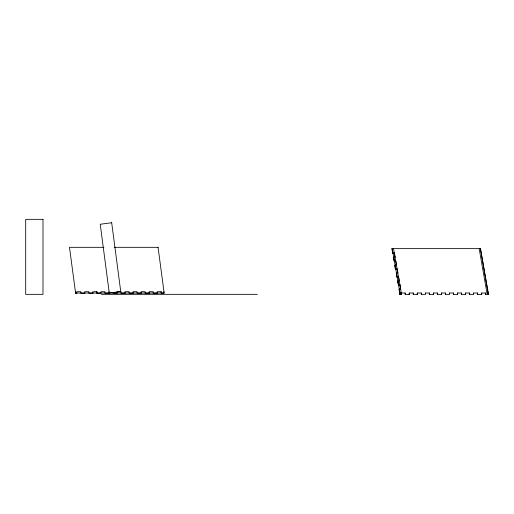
<?xml version="1.0" encoding="UTF-8"?>
<svg xmlns="http://www.w3.org/2000/svg" width="514" height="514" viewBox="0 0 514 514"><rect width="100%" height="100%" fill="white"/><g stroke="black" fill="none" stroke-linecap="round" stroke-linejoin="round"><path stroke-width="0.77" d="M485.646 293.019L485.646 294.496L488.3 294.496L480.494 248.635L391.964 248.635L392.792 253.344L394.399 253.074L395.099 257.045L393.493 257.315L394.283 261.285L393.493 257.315M394.977 265.256C398.048 275.176 392.041 263.791 396.493 264.986L395.799 261.022M396.981 277.168L396.288 273.197L396.981 277.168L398.588 276.905L399.288 280.875L397.9 281.1M401.267 293.019L401.267 294.496L399.77 294.496L399.082 289.086L400.689 288.817L399.988 284.846M393.017 253.318L394.309 253.074M393.711 257.276L395.099 257.045M394.405 261.247L395.703 261.016M480.494 248.635L479.196 248.866L487.002 293.243L488.3 293.019L480.404 248.635M395.105 265.218L396.403 264.986M395.806 269.207L397.104 268.963M396.5 273.14L397.804 272.934M397.2 277.13L398.588 276.905M399.301 289.061L400.599 288.836M399.995 293.019L401.293 292.787M103.899 247.318L69.493 247.318L75.609 293.179M114.179 247.318L158.151 247.318M75.68 291.701L75.59 293.019L163.889 293.019L163.889 291.701M100.988 293.179L96.876 293.179L96.876 291.701L92.841 291.701L92.854 293.179M399.77 293.019L399.86 294.496M401.177 293.019L405.289 293.019L405.289 294.496M425.309 293.019L429.421 293.019L429.421 294.496M449.442 293.019L453.554 293.019M473.574 293.019L477.692 293.019L477.692 294.496M75.519 293.179L76.856 293.179M84.9 293.179L80.788 293.179L80.788 291.701L76.753 291.701L76.766 293.179M92.944 293.179L88.832 293.179L88.819 291.701L84.797 291.701L84.81 293.179M109.039 293.179L104.92 293.179L104.907 291.701L100.885 291.701L100.898 293.179M112.964 293.179L117.083 293.179M125.127 293.179L121.008 293.179L121.008 291.701L116.98 291.701L116.986 293.179M133.171 293.179L129.059 293.179L129.046 291.701L125.024 291.701L125.03 293.179M141.215 293.179L137.103 293.179L137.09 291.701L133.068 291.701L133.081 293.179M149.259 293.179L145.147 293.179L145.134 291.701L141.112 291.701L141.125 293.179M157.303 293.179L153.191 293.179L153.178 291.701L149.156 291.701L149.169 293.179M101.419 294.336L257.328 294.336M453.464 294.496L457.576 294.496L457.576 293.019M397.194 268.963L397.894 272.928M392.053 248.635L392.882 253.344M399.172 289.086L399.86 293.019M158.061 247.318L164.178 293.179L161.235 293.179L161.235 291.701L157.2 291.701L157.213 293.179M488.21 293.019L488.21 294.496M485.736 294.496L485.736 293.019L481.624 293.019L481.624 294.496M481.714 293.019L481.714 294.496L477.602 294.496L477.602 293.019M473.67 293.019L473.67 294.496L469.552 294.496L469.552 293.019M469.648 294.496L469.648 293.019L465.53 293.019L465.53 294.496M465.626 293.019L465.626 294.496L461.508 294.496L461.508 293.019M461.604 294.496L461.604 293.019L457.486 293.019L457.486 294.496M453.464 293.019L453.554 294.496M449.532 293.019L449.532 294.496L445.42 294.496L445.42 293.019M445.509 294.496L445.509 293.019L441.397 293.019L441.397 294.496M441.487 293.019L441.487 294.496L437.375 294.496L437.375 293.019M437.465 294.496L437.465 293.019L433.353 293.019L433.353 294.496M433.443 293.019L433.443 294.496L429.331 294.496L429.331 293.019M425.399 293.019L425.399 294.496L421.287 294.496L421.287 293.019M421.377 294.496L421.377 293.019L417.265 293.019L417.265 294.496M417.355 293.019L417.355 294.496L413.243 294.496L413.243 293.019M413.333 294.496L413.333 293.019L409.221 293.019L409.221 294.496M409.311 293.019L409.311 294.496L405.199 294.496L405.199 293.019M161.223 291.701L161.223 293.019M108.942 291.701L108.942 293.179M96.863 291.701L96.863 293.019M393.486 248.41L392.188 248.635L400.284 294.663L401.582 294.438L393.486 248.41M399.898 284.846L398.601 285.071L399.898 284.865M111.686 222.748L100.224 224.258L109.276 293.019L120.739 291.509L111.686 222.748M42.996 219.337L25.7 219.337L25.7 294.336L42.996 294.336L42.996 219.337M397.772 281.139L398.472 285.109L397.772 281.139"/></g></svg>
